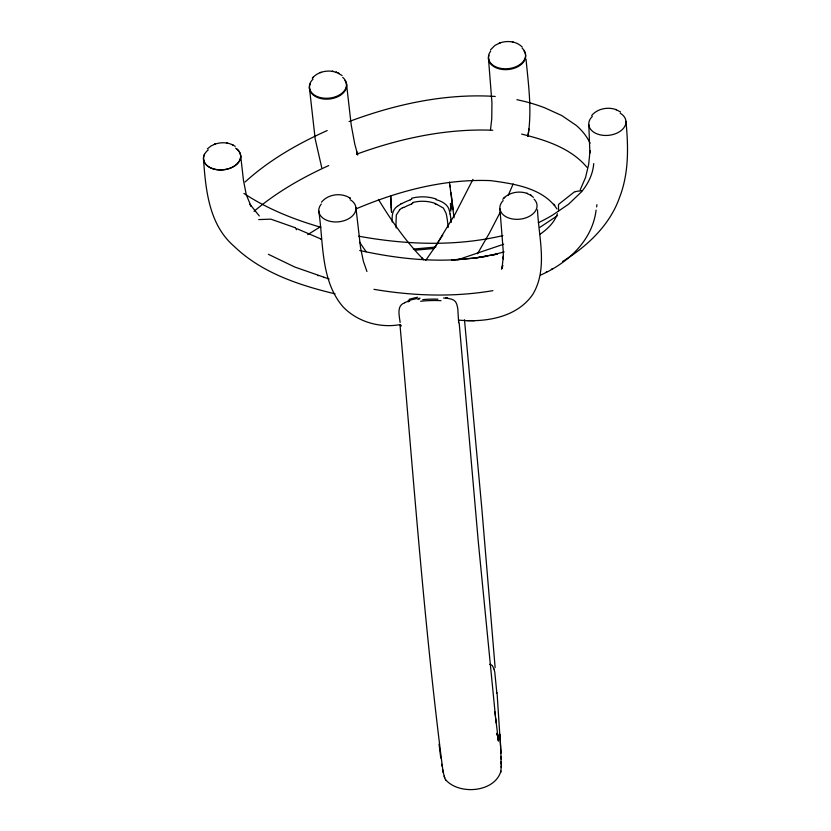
<?xml version="1.0" encoding="UTF-8"?>
<svg xmlns="http://www.w3.org/2000/svg" width="831" height="831" viewBox="0 0 831 831"><rect width="100%" height="100%" fill="white"/><g stroke="black" fill="none" stroke-linecap="round" stroke-linejoin="round"><path stroke-width="1.25" d="M501.176 767.293L500.792 749.053M450.568 209.879L450.662 203.605L450.693 208.508M496.585 692.431L496.523 693.376M445.426 779.52C458.785 795.371 494.881 792.525 500.885 771.126M458.546 321.109L457.819 308.966A139.909 79.298 -15.1 0 0 457.206 305.995L457.071 305.424A58.43 33.126 -14 0 0 456.51 303.575C454.64 298.381 448.106 298.495 443.536 298.007M500.813 772.3L501.249 766.14M528.952 128.95L527.903 136.398C532.214 110.803 528.454 84.793 526.033 59.219M596.658 206.909L596.897 204.696M490.487 129.719L491.755 118.823L491.942 102.712L488.451 58.191M596.087 210.129C592.347 240.845 567.625 263.147 540.659 275.051M501.966 267.914L502.755 265.411L502.007 268.257L503.357 256.384L503.285 258.919L503.295 251.876L499.909 208.747M557.383 213.733C554.506 222.563 547.338 229.138 539.963 234.342M513.184 183.921L508.198 195.399M472.943 179.392L455.243 213.847L435.257 246.682L442.736 235.059M500.594 211.552L489.376 233.158L477.513 253.756M501.467 269.254L502.485 267.374M580.215 189.811L585.564 177.45L588.68 164.33L590.041 150.743L589.906 153.008L588.795 124.65M435.714 245.966L425.732 260.373M321.504 202.162C328.266 193.852 341.77 192.345 350.485 198.37L349.384 197.622M490.477 49.912L494.933 45.404L500.117 42.859L499.223 43.17M502.755 199.315C508.603 192.345 519.126 190.444 527.467 193.54L526.833 193.311L531.331 195.597L530.531 195.036M591.672 115.499C597.52 108.529 608.043 106.617 616.384 109.713L615.75 109.484L620.549 111.956M313.204 77.179L312.311 78.187C317.297 72.235 325.804 70.105 333.262 71.466L332.358 71.3M503.669 198.266L504.656 197.321M207.366 148.853L211.022 145.976L215.198 144.064L214.336 144.376C221.046 141.821 229.19 142.143 235.173 146.37M245.083 181.999C269.119 160.134 297.654 143.805 327.185 130.56M399.607 210.035L396.325 214.938L395.951 224.297A145.383 126.291 -22 0 0 396.086 227.06L396.148 227.974M254.047 211.323C276.401 192.335 302.089 177.657 328.712 165.577M397.447 206.244C392.128 209.692 391.837 216.413 392.232 222.064M557.508 215.624L539.838 227.393M307.678 234.664L320.589 226.666M562.494 261.547C587.247 246.329 610.006 225.118 619.708 197.03C628.974 172.983 628.423 146.568 625.951 121.336M402.62 207.843L403.586 207.272M400.584 204.073L401.664 203.45M546.092 272.246L546.756 271.872M551.358 269.296L552.064 268.901M356.208 208.81C398.506 190.912 444.325 178.79 490.55 180.618C513.787 183.744 542.83 187.899 556.936 208.924M404.801 302.816C396.252 305.413 399.431 316.029 400.116 322.449M349.082 121.555C394.943 104.405 444.076 93.539 493.24 96.323A129.636 86.569 -5.7 0 1 495.255 96.479M503.679 244.221L457.694 259.771M356.447 154.244C399.95 138.382 446.299 128.379 492.783 130.249M499.4 43.108C506.92 40.303 516.446 41.072 522.242 47.076M320.195 72.661L321.244 72.297M411.459 203.751L412.83 203.325M410.234 199.689L411.75 199.222M504.137 251.886C457.112 265.047 406.858 260.903 359.709 250.474M409.112 301.373L408.011 301.684A21.658 10.284 -1.4 0 1 409.683 301.051M502.838 235.62C455.648 246.651 406.193 244.833 358.763 236.212M575.416 191.66L574.678 191.868A2.722 2.026 -4.4 0 0 574.034 192.179L558.785 204.218A2.462 1.828 -4.4 0 0 558.484 204.717L558.546 211.167M463.75 259.199L451.68 259.916L475.529 258.015L497.364 254.057L491.63 255.283M400.449 324.557C380.12 328.39 357.444 321.929 343.047 306.836C320.527 280.701 323.56 243.068 318.782 211.095M418.668 298.443L420.06 298.184M417.816 299.357L419.354 299.087M492.887 290.653C453.57 297.342 413.173 295.981 373.95 289.333M475.529 258.015L486.81 256.312M435.724 247.067L413.371 249.071M581.96 190.756L581.253 190.818A37.509 27.911 -4.4 0 0 575.405 191.608M434.218 248.479L415.323 250.173M258.711 219.592L270.833 219.145L294.808 227.559M458.504 320.08C484.909 322.657 516.882 317.816 532.889 294.247C548.055 268.735 538.665 237.427 537.491 209.776M466.409 320.61L474.553 320.724M445.717 297.571L447.608 297.893M332.514 71.331L336.919 72.484L336.067 72.162M226.52 143.005L227.767 143.223M512.343 41.955L513.423 42.173M516.903 99.658L525.441 101.652A160.362 107.095 -5.7 0 1 544.461 107.698L561.808 115.571L576.319 125.471A91.067 60.819 -5.7 0 1 590.052 143.212M521.65 134.103C545.281 139.92 570.741 147.97 586.925 167.27M335.038 293.842C298.776 285.126 261.516 272.765 234.113 246.298C209.038 224.702 205.714 190.195 203.533 159.407M489.708 664.301L491.256 664.873A4.903 3.646 -4.4 0 1 492.451 665.797L493.988 669.017M320.859 227.289C293.894 219.477 267.426 208.976 243.93 193.436M268.371 254.296L294.725 267.011L329.128 279.019M436.046 199.658C441.853 201.216 448.356 204.53 449.457 211.074A58.43 50.743 11.9 0 1 450.07 214.024M434.945 203.792L436.026 204.135M317.66 275.466L318.418 275.705M323.602 277.357L324.329 277.585M336.306 72.255L342.112 75.528M436.836 204.416L443.39 208.062L446.06 213.245A52.924 45.819 13.5 0 1 446.579 215.613L446.839 216.912A138.538 119.851 14 0 1 447.535 221.472L448.231 227.414M320.6 238.871L321.41 239.183L297.134 228.795M339.131 73.471L338.31 73.076L338.851 73.336M232.057 144.573L233.231 145.155M530.812 195.233L533.398 197.352M259.282 215.956L249.913 204.239L251.045 206.223L246.288 194.766L243.462 180.275L240.637 155.532M423.779 259.812L422.055 258.057L422.782 258.805C405.58 240.948 391.256 220.579 378.448 199.419M366.139 251.783L359.657 242.299M444.627 777.774L442.508 769.298M445.655 779.945L444.118 776.133M366.938 271.498L363.407 261.37L360.55 247.68L355.907 207.501M346.496 83.827L351.212 124.962L354.712 143.753L357.694 155.002M356.592 151.335L357.579 154.628M321.742 167.654L315.188 138.964L309.402 87.691M497.25 734.697L497.748 736.453L497.177 733.586L498.465 740.421L497.499 735.373M400.854 325.762L400.552 324.568M443.152 772.498C423.883 624.008 413.402 474.439 400.023 325.316M296.366 229.803L296.158 228.961A3.334 2.483 -4.4 0 0 294.86 227.507M450.111 214.024L450.277 214.917A139.909 121.118 13.6 0 1 450.994 219.581M441.677 764.26L442.03 766.213M449.426 182.082L454.058 217.764M449.924 185.064L450.257 187.1M498.143 738.603L497.312 732.88L498.465 741.096L495.66 718.296M451.015 219.581L451.368 222.365M439.048 744.275L440.783 758.101M451.046 192.761L453.134 209.692M494.954 711.959L496.18 722.897M495.453 716.436L478.282 541.677L459.169 322.875M464.487 319.81L481.907 509.424L495.131 667.553M497.042 692.524L500.989 753.094M499.961 734.292L500.22 739.039M500.272 739.507L500.709 748.097M450.755 209.194L450.506 203.45L450.797 211.105M501.114 756.449L501.176 759.087M501.197 761.518L501.259 764.208M593.729 163.593A91.067 60.819 -5.7 0 1 581.43 191.899L568.549 204.218L552.646 215.063A159.116 106.264 -5.7 0 1 538.311 222.75M344.958 80.524A18.646 12.455 -5.7 0 1 328.983 99.055A18.646 12.455 -5.7 0 1 310.42 83.609M524.008 51.013A18.646 12.455 -5.7 0 1 508.936 69.451A18.646 12.455 -5.7 0 1 488.971 55.303M342.684 77.335A18.646 12.455 -5.7 0 1 340.585 94.215A18.646 12.455 -5.7 0 1 315.541 95.742A18.646 12.455 -5.7 0 1 313.017 79.142M235.578 148.136A18.646 12.455 -5.7 0 1 235.225 165.577A18.646 12.455 -5.7 0 1 209.267 167.218A18.646 12.455 -5.7 0 1 208.28 149.86M522.159 48.188A18.646 12.455 -5.7 0 1 519.915 64.527A18.646 12.455 -5.7 0 1 495.702 66.792A18.646 12.455 -5.7 0 1 490.706 51.138M534.021 199.118A18.646 12.455 -5.7 0 1 530.552 215.634A18.646 12.455 -5.7 0 1 505.996 216.766A18.646 12.455 -5.7 0 1 503.171 200.551M350.173 199.689A18.646 12.455 -5.7 0 1 351.783 216.527A18.646 12.455 -5.7 0 1 326.78 220.288A18.646 12.455 -5.7 0 1 321.306 204.031M237.095 149.133A18.646 12.455 -5.7 0 1 224.879 169.503A18.646 12.455 -5.7 0 1 204.447 154.286M620.186 113.182A18.646 12.455 -5.7 0 1 621.38 130.374A18.646 12.455 -5.7 0 1 595.754 133.334A18.646 12.455 -5.7 0 1 592.347 116.392M496.585 692.431A84.835 63.135 -4.4 0 0 496.637 690.987L494.798 672.31A69.461 51.688 -4.4 0 0 493.988 669.017M436.005 204.187A40.366 38.558 -1.5 0 1 436.815 204.468M412.623 202.556A37.634 36.668 -8.4 0 1 435.101 203.356M403.773 207.584A44.749 42.859 -2.4 0 1 411.584 204.104M399.472 209.9A21.658 20.027 -11.2 0 1 402.505 207.677M411.501 198.297A42.111 41.062 -9.3 0 1 436.265 199.056M401.789 203.657A49.611 47.492 -2.1 0 1 410.317 199.918M397.53 206.337A26.353 23.673 -13.5 0 1 400.656 204.177M422.74 299.638A37.634 12.361 -3.4 0 1 437.906 299.17M409.101 299.357A44.749 17.399 -5 0 1 417.588 297.238M458.702 321.098A54.171 31.1 -11.8 0 1 458.567 322.719M420.6 301.258A42.111 13.67 -3.2 0 1 441.012 300.677M408.083 300.718A49.611 19.383 -5 0 1 417.11 298.526M404.541 302.65A26.353 13.93 0.4 0 1 407.782 301.476M400.989 326.043A61.214 34.653 4.6 0 1 400.906 325.752M554.692 205.247L553.872 204.208L554.734 205.34M391.287 207.47L390.695 196.23L391.546 212.279L391.287 207.47"/></g></svg>
